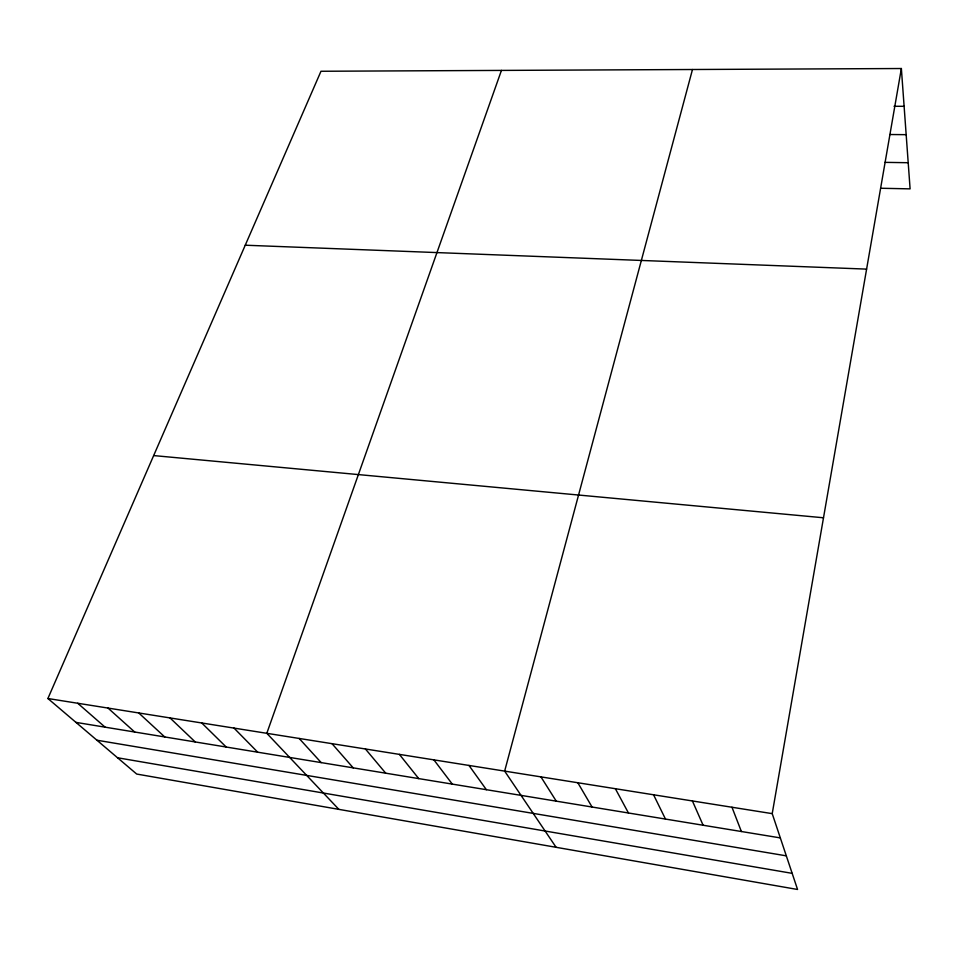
<?xml version="1.0" encoding="UTF-8"?>
<svg xmlns="http://www.w3.org/2000/svg" width="958" height="958" viewBox="0 0 958 958"><rect width="100%" height="100%" fill="white"/><g stroke="black" fill="none" stroke-linecap="round" stroke-linejoin="round"><path stroke-width="1.44" d="M772.22 813.641L901.37 68.521L320.978 71.263L47.9 698.514L136.695 774.052L797.559 889.479L772.22 813.641L47.9 698.514M692.478 69.515L504.65 771.118L556.107 847.303M501.441 70.413L266.803 733.313L338.857 809.366M894.03 106.278L904.112 106.314M889.862 134.515L906.172 134.671M884.952 162.357L908.208 162.716M881.588 188.271L910.1 188.87L901.37 68.521M245.248 245.212L866.595 269.114M153.663 455.577L823.497 517.775M75.981 722.392L780.327 837.903M96.926 740.223L786.326 855.841M117.547 757.766L792.17 873.349M77.706 703.244L105.117 727.182M107.991 708.058L134.707 732.032M138.742 712.956L164.752 736.953M169.997 717.913L195.252 741.959M201.743 722.967L226.232 747.036M234.015 728.092L257.702 752.198M299.159 738.45L321.193 762.616M332.019 743.671L353.203 767.861M365.429 748.988L385.715 773.19M399.378 754.377L418.742 778.603M433.89 759.862L452.296 784.111M468.977 765.442L486.389 789.703M540.935 776.878L556.263 801.163M577.83 782.746L592.068 807.031M615.371 788.709L628.46 813.007M653.56 794.781L665.475 819.066M692.418 800.96L703.112 825.245M731.972 807.247L741.384 831.52"/></g></svg>
